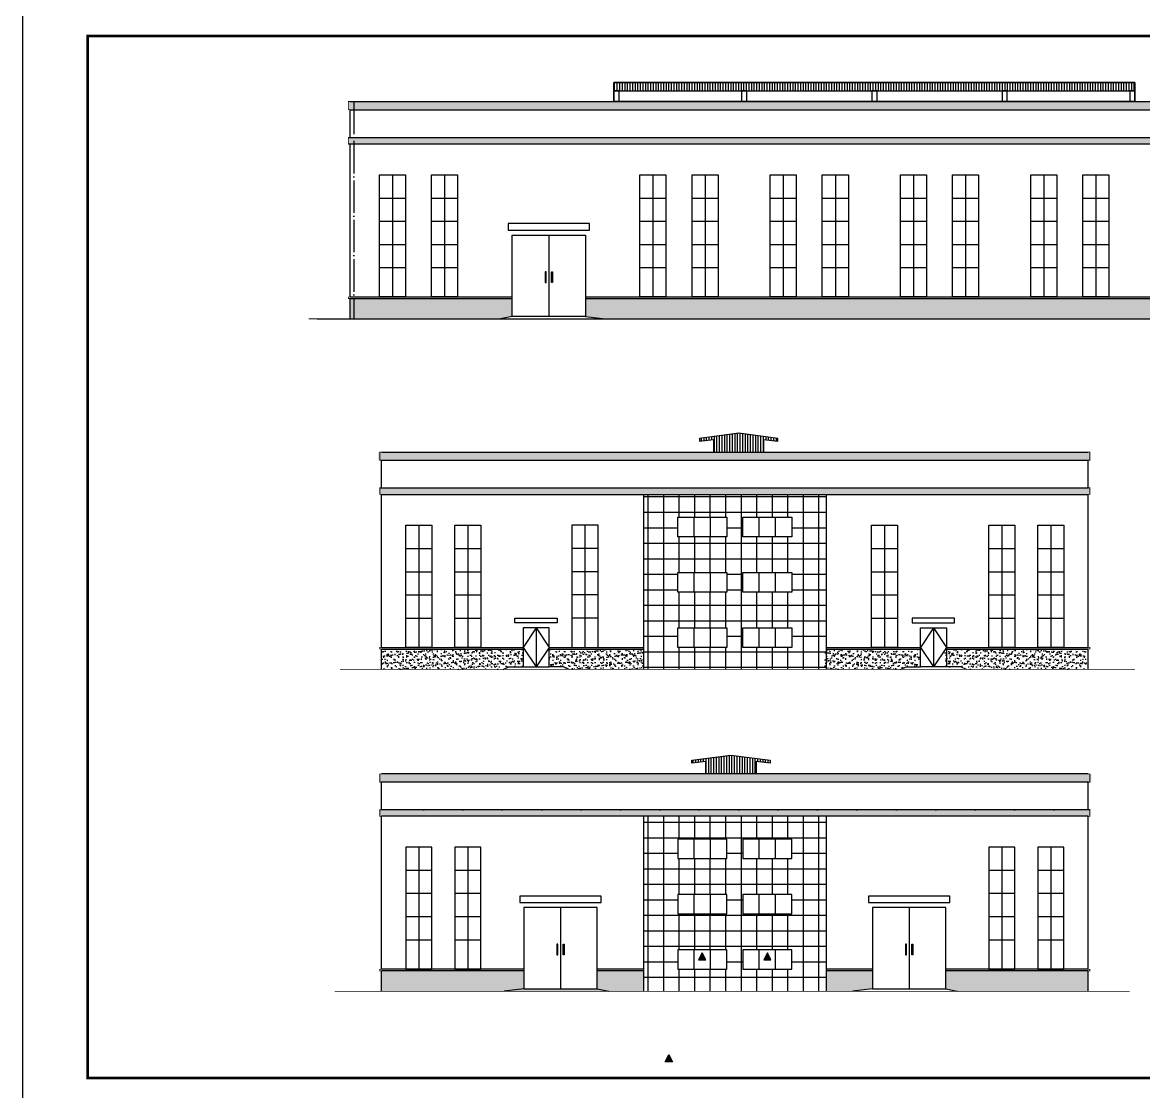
# Model space of a CAD drawing. Extents: x 1036631 to 1215829, y 514619 to 909419.
# Drawn here: x 1096949 to 1165795, y 582579 to 648259 of the extents above; entities that cross this region are included whole.
import ezdxf

# ---------------------------------------------------------------- set-up
doc = ezdxf.new("R2010")
doc.units = 0
doc.header["$LTSCALE"] = 1000
doc.header["$MEASUREMENT"] = 0
doc.linetypes.add('DOTE', pattern=[2.42, 2, -0.2, 0.02, -0.2])
for name, color, linetype in [('DOTE', 1, 'Continuous'), ('PUB_TITLE', 4, 'Continuous'), ('WINDOW', 4, 'Continuous'), ('外框线', 255, 'Continuous'), ('粉刷', 8, 'Continuous'), ('线线', 150, 'Continuous')]:
    doc.layers.add(name, color=color, linetype=linetype)
pattern_1 = [(142.5, (2397454.14, 9585.95), (11.338804, 346.82828), [0, -273.6, 0, -306, 0, -292.5]), (172.5, (2397454.14, 9585.95), (-318.5598, 507.98629), [0, -147.6, 0, -246.6, 0, -94.5]), (212.5, (2397675.54, 9585.95), (-560.545535, 1.01863), [0, -90, 0, -324, 0, -423]), (222.5, (2397675.54, 9585.95), (-541.10279, 157.9816), [0, -45, 0, -212.4, 0, -243])]
pattern_2 = [(37.5, (-164439.4, -68114.12), (-11.338804, 346.82828), [0, -273.6, 0, -306, 0, -292.5]), (7.5, (-164439.4, -68114.1), (318.5598, 507.98629), [0, -147.6, 0, -246.6, 0, -94.5]), (327.5, (-164660.8, -68114.12), (560.545535, 1.01863), [0, -90, 0, -324, 0, -423]), (317.5, (-164660.8, -68114.1), (541.10279, 157.9816), [0, -45, 0, -212.4, 0, -243])]
pattern_3 = [(142.5, (2445727.62, -68114.12), (11.338804, 346.82828), [0, -273.6, 0, -306, 0, -292.5]), (172.5, (2445727.6, -68114.1), (-318.5598, 507.98629), [0, -147.6, 0, -246.6, 0, -94.5]), (212.5, (2445949.02, -68114.12), (-560.545535, 1.01863), [0, -90, 0, -324, 0, -423]), (222.5, (2445949, -68114.1), (-541.10279, 157.9816), [0, -45, 0, -212.4, 0, -243])]
pattern_4 = [(37.5, (0, 0), (-11.338804, 346.82828), [0, -273.6, 0, -306, 0, -292.5]), (7.5, (0, 0), (318.5598, 507.98629), [0, -147.6, 0, -246.6, 0, -94.5]), (327.5, (-221.4, 0), (560.545535, 1.01863), [0, -90, 0, -324, 0, -423]), (317.5, (-221.4, 0), (541.10279, 157.9816), [0, -45, 0, -212.4, 0, -243])]
pattern_5 = [(0, (0, 0), (0, 952.5), []), (90, (0, 0), (-952.5, 6e-14), [])]

msp = doc.modelspace()

# ---------------------------------------------------------------- hatches: boundary and pattern name
h = msp.add_hatch()
h.set_pattern_fill('NET', color=252, scale=300, style=0)
h.set_pattern_definition(pattern_5)
h.paths.add_polyline_path([(1135094, 619266), (1135094, 608516), (1146294, 608516), (1146294, 619266)])
h.paths.add_polyline_path([(1141194, 616665), (1141194, 617865), (1144194, 617865), (1144194, 616665)], flags=16)
h.paths.add_polyline_path([(1144194, 614465), (1144194, 613265), (1141194, 613265), (1141194, 614465)], flags=16)
h.paths.add_polyline_path([(1140194, 616665), (1137194, 616665), (1137194, 617865), (1140194, 617865)], flags=16)
h.paths.add_polyline_path([(1140194, 614465), (1140194, 613265), (1137194, 613265), (1137194, 614465)], flags=16)
h.paths.add_polyline_path([(1144194, 611066), (1144194, 609866), (1141194, 609866), (1141194, 611066)], flags=16)
h.paths.add_polyline_path([(1140194, 611066), (1140194, 609866), (1137194, 609866), (1137194, 611066)], flags=16)
h = msp.add_hatch()
h.set_pattern_fill('NET', color=252, scale=300, style=0)
h.set_pattern_definition(pattern_5)
h.paths.add_polyline_path([(1135094, 599490), (1135094, 588740), (1146294, 588740), (1146294, 599490)])
h.paths.add_polyline_path([(1144194, 598089), (1144194, 596889), (1141194, 596889), (1141194, 598089)], flags=16)
h.paths.add_polyline_path([(1140194, 598089), (1140194, 596889), (1137194, 596889), (1137194, 598089)], flags=16)
h.paths.add_polyline_path([(1144194, 594690), (1144194, 593490), (1141194, 593490), (1141194, 594690)], flags=16)
h.paths.add_polyline_path([(1140194, 594690), (1140194, 593490), (1137194, 593490), (1137194, 594690)], flags=16)
h.paths.add_polyline_path([(1144194, 591290), (1144194, 590090), (1141194, 590090), (1141194, 591290)], flags=16)
h.paths.add_polyline_path([(1142694, 591104), (1142914, 590664), (1142474, 590664)], flags=0)
h.paths.add_polyline_path([(1140194, 591290), (1140194, 590090), (1137194, 590090), (1137194, 591290)], flags=16)
h.paths.add_polyline_path([(1138694, 591104), (1138914, 590664), (1138474, 590664)], flags=0)
for points in [[(1138914, 590664), (1138694, 591104), (1138474, 590664)], [(1142914, 590664), (1142694, 591104), (1142474, 590664)], [(1136423, 584416), (1136643, 584856), (1136863, 584416)]]:
    msp.add_hatch(color=256).paths.add_polyline_path(points)
at = {"layer": '粉刷'}
h = msp.add_hatch(dxfattribs=at)
h.set_pattern_fill('ANSI31', color=256, scale=100, angle=45, style=0)
h.set_pattern_definition([(90, (2e-09, 7554.58), (-158.75, 1e-14), [])])
h.paths.add_polyline_path([(1133267, 644057), (1165267, 644057), (1165267, 644558), (1133267, 644558)])
h = msp.add_hatch(dxfattribs=at)
h.set_pattern_fill('粉刷', color=256, scale=60, style=0)
h.set_pattern_definition([(37.5, (2e-09, 10037.68), (-7.559203, 231.218852), [0, -182.4, 0, -204, 0, -195]), (7.5, (2e-09, 10037.68), (212.373205, 338.65753), [0, -98.4, 0, -164.4, 0, -63]), (327.5, (-147.6, 10037.68), (373.697023, 0.679086), [0, -60, 0, -216, 0, -282]), (317.5, (-147.6, 10037.68), (360.73519, 105.32107), [0, -30, 0, -141.6, 0, -162])])
h.paths.add_polyline_path([(1181467, 640796), (1181567, 640796), (1181567, 641196), (1181467, 641196), (1116967, 641196), (1116967, 640796), (1117067, 640796)])
h.paths.add_polyline_path([(1116967, 643396), (1116967, 642896), (1181467, 642896), (1181617, 642896), (1181617, 643396)])
h = msp.add_hatch(dxfattribs=at)
h.set_pattern_fill('粉刷', color=256, scale=90, style=0)
h.set_pattern_definition([(37.5, (2e-09, 10037.68), (-11.338804, 346.82828), [0, -273.6, 0, -306, 0, -292.5]), (7.5, (2e-09, 10037.7), (318.5598, 507.98629), [0, -147.6, 0, -246.6, 0, -94.5]), (327.5, (-221.4, 10037.68), (560.545535, 1.01863), [0, -90, 0, -324, 0, -423]), (317.5, (-221.4, 10037.7), (541.10279, 157.9816), [0, -45, 0, -212.4, 0, -243])])
h.paths.add_polyline_path([(1126307, 630046), (1127017, 630196), (1127017, 631296), (1117067, 631296), (1117067, 630046)])
h.paths.add_polyline_path([(1166307, 630046), (1167017, 630196), (1167017, 631296), (1131517, 631296), (1131517, 630196), (1132726, 630046)])
h.paths.add_polyline_path([(1181467, 630046), (1181467, 631296), (1171517, 631296), (1171517, 630196), (1172726, 630046)])
h = msp.add_hatch(dxfattribs=at)
h.set_pattern_fill('ANSI31', color=256, scale=100, angle=45, style=0)
h.set_pattern_definition([(90, (248.44, 5010.76), (-158.75, 1e-14), [])])
h.paths.add_polyline_path([(1138532, 622707), (1138532, 622526), (1139388, 622640), (1139388, 621866), (1142476, 621866), (1142476, 622640), (1143332, 622526), (1143332, 622707), (1140932, 623027)])
h = msp.add_hatch(dxfattribs=at)
h.set_pattern_fill('粉刷', color=256, scale=90, style=0)
h.set_pattern_definition([(37.5, (-116065.9, 29361.43), (-11.338804, 346.82828), [0, -273.6, 0, -306, 0, -292.5]), (7.5, (-116065.9, 29361.43), (318.5598, 507.98629), [0, -147.6, 0, -246.6, 0, -94.5]), (327.5, (-116287.3, 29361.43), (560.545535, 1.01863), [0, -90, 0, -324, 0, -423]), (317.5, (-116287.3, 29361.43), (541.10279, 157.9816), [0, -45, 0, -212.4, 0, -243])])
h.paths.add_polyline_path([(1154954, 621366), (1162354, 621366), (1162504, 621366), (1162504, 621866), (1162354, 621866), (1118954, 621866), (1118804, 621866), (1118804, 621366), (1118954, 621366)])
h = msp.add_hatch(dxfattribs=at)
h.set_pattern_fill('粉刷', color=256, scale=90, style=0)
h.set_pattern_definition(pattern_4)
h.paths.add_polyline_path([(1118894, 619266), (1162494, 619266), (1162494, 619666), (1118894, 619666)])
h = msp.add_hatch(dxfattribs=at)
h.set_pattern_fill('粉刷', color=256, scale=90, style=0)
h.set_pattern_definition(pattern_2)
h.paths.add_polyline_path([(1118994, 609766), (1118994, 608516), (1126464, 608516), (1126811, 608666), (1127694, 608666), (1127694, 609766)])
h = msp.add_hatch(dxfattribs=at)
h.set_pattern_fill('粉刷', color=256, scale=90, style=0)
h.set_pattern_definition(pattern_2)
h.paths.add_polyline_path([(1135094, 608516), (1135094, 609766), (1129294, 609766), (1129294, 608666), (1130177, 608666), (1130525, 608516)])
h = msp.add_hatch(dxfattribs=at)
h.set_pattern_fill('粉刷', color=256, scale=90, style=0)
h.set_pattern_definition(pattern_3)
h.paths.add_polyline_path([(1146194, 608516), (1146194, 609766), (1151994, 609766), (1151994, 608666), (1151111, 608666), (1150764, 608516)])
h = msp.add_hatch(dxfattribs=at)
h.set_pattern_fill('粉刷', color=256, scale=90, style=0)
h.set_pattern_definition(pattern_3)
h.paths.add_polyline_path([(1162294, 609766), (1162294, 608516), (1154824, 608516), (1154477, 608666), (1153594, 608666), (1153594, 609766)])
h = msp.add_hatch(dxfattribs=at)
h.set_pattern_fill('ANSI31', color=256, scale=100, angle=45, style=0)
h.set_pattern_definition([(90, (2281139.8, -14764.72), (158.75, 1e-14), [])])
h.paths.add_polyline_path([(1142857, 602932), (1142857, 602751), (1142001, 602865), (1142001, 602090), (1138913, 602090), (1138913, 602865), (1138057, 602751), (1138057, 602932), (1140457, 603252)])
h = msp.add_hatch(dxfattribs=at)
h.set_pattern_fill('粉刷', color=256, scale=90, style=0)
h.set_pattern_definition(pattern_1)
h.paths.add_polyline_path([(1126434, 601590), (1119034, 601590), (1118884, 601590), (1118884, 602090), (1119034, 602090), (1162434, 602090), (1162584, 602090), (1162584, 601590), (1162434, 601590)])
h = msp.add_hatch(dxfattribs=at)
h.set_pattern_fill('粉刷', color=256, scale=90, style=0)
h.set_pattern_definition(pattern_4)
h.paths.add_polyline_path([(1118894, 599890), (1162494, 599890), (1162494, 599490), (1118894, 599490)])
h = msp.add_hatch(dxfattribs=at)
h.set_pattern_fill('粉刷', color=256, scale=90, style=0)
h.set_pattern_definition(pattern_1)
h.paths.add_polyline_path([(1162394, 589990), (1162394, 588740), (1154354, 588740), (1153644, 588890), (1153644, 589990)])
h.paths.add_polyline_path([(1146294, 588740), (1146294, 589990), (1149144, 589990), (1149144, 588890), (1147934, 588740)])
h.paths.add_polyline_path([(1127744, 589990), (1127744, 588890), (1132244, 588890), (1132244, 589990), (1135094, 589990), (1135094, 588740), (1118994, 588740), (1118994, 589990)])

# ---------------------------------------------------------------- linework, layer by layer
for p, q in [((1162394, 618871), (1162394, 619266)), ((1118994, 599095), (1118994, 599490))]:
    msp.add_line(p, q)
for points in [[(1133267, 644558), (1165267, 644558), (1165267, 643396), (1133267, 643396)], [(1133267, 644057), (1165267, 644057), (1165267, 644558), (1133267, 644558)], [(1133586, 644057), (1133267, 644057), (1133267, 643396), (1133586, 643396)], [(1141426, 644057), (1141107, 644057), (1141107, 643396), (1141426, 643396)], [(1149426, 644057), (1149107, 644057), (1149107, 643396), (1149426, 643396)], [(1157426, 644057), (1157107, 644057), (1157107, 643396), (1157426, 643396)], [(1165267, 644057), (1164947, 644057), (1164947, 643396), (1165267, 643396)], [(1138914, 590664), (1138694, 591104), (1138474, 590664)], [(1142914, 590664), (1142694, 591104), (1142474, 590664)], [(1136423, 584416), (1136643, 584856), (1136863, 584416)]]:
    msp.add_lwpolyline(points, close=True)
for points in [[(1138532, 622707), (1138532, 622526), (1139388, 622640), (1139388, 621866), (1142476, 621866), (1142476, 622640), (1143332, 622526), (1143332, 622707), (1140932, 623027), (1138532, 622707)], [(1142857, 602932), (1142857, 602751), (1142001, 602865), (1142001, 602090), (1138913, 602090), (1138913, 602865), (1138057, 602751), (1138057, 602932), (1140457, 603252), (1142857, 602932)]]:
    msp.add_lwpolyline(points)
at = {"layer": 'DOTE', "color": 251, "linetype": 'DOTE'}
for p, q in [((1117307, 643396), (1117307, 630046)), ((1116967, 641196), (1181467, 641196)), ((1118894, 619666), (1162394, 619666)), ((1162494, 599890), (1118994, 599890))]:
    msp.add_line(p, q, dxfattribs=at)
at = {"layer": 'PUB_TITLE'}
msp.add_lwpolyline([(1096949, 581819), (1215829, 581819), (1215829, 649019), (1096949, 649019)], close=True, dxfattribs=at)
at = {"layer": 'PUB_TITLE', "const_width": 160}
msp.add_lwpolyline([(1100949, 583419), (1214229, 583419), (1214229, 647419), (1100949, 647419)], close=True, dxfattribs=at)
at = {"layer": 'WINDOW'}
for p, q in [((1119666, 638896), (1119666, 631396)), ((1122867, 638896), (1122867, 631396)), ((1135666, 638896), (1135666, 631396)), ((1138867, 638896), (1138867, 631396)), ((1143666, 638896), (1143666, 631396)), ((1146867, 638896), (1146867, 631396)), ((1151666, 638896), (1151666, 631396)), ((1154867, 638896), (1154867, 631396)), ((1159666, 638896), (1159666, 631396)), ((1162867, 638896), (1162867, 631396)), ((1118866, 637471), (1120466, 637471)), ((1122067, 637471), (1123667, 637471)), ((1134866, 637471), (1136466, 637471)), ((1138067, 637471), (1139667, 637471)), ((1142866, 637471), (1144466, 637471)), ((1146067, 637471), (1147667, 637471)), ((1150866, 637471), (1152466, 637471)), ((1154067, 637471), (1155667, 637471)), ((1158866, 637471), (1160466, 637471)), ((1162067, 637471), (1163667, 637471)), ((1118866, 636046), (1120466, 636046)), ((1122067, 636046), (1123667, 636046)), ((1134866, 636046), (1136466, 636046)), ((1138067, 636046), (1139667, 636046)), ((1142866, 636046), (1144466, 636046)), ((1146067, 636046), (1147667, 636046)), ((1150866, 636046), (1152466, 636046)), ((1154067, 636046), (1155667, 636046)), ((1158866, 636046), (1160466, 636046)), ((1162067, 636046), (1163667, 636046)), ((1129267, 635196), (1129267, 630196)), ((1118866, 634621), (1120466, 634621)), ((1122067, 634621), (1123667, 634621)), ((1134866, 634621), (1136466, 634621)), ((1138067, 634621), (1139667, 634621)), ((1142866, 634621), (1144466, 634621)), ((1146067, 634621), (1147667, 634621)), ((1150866, 634621), (1152466, 634621)), ((1154067, 634621), (1155667, 634621)), ((1158866, 634621), (1160466, 634621)), ((1162067, 634621), (1163667, 634621)), ((1118866, 633196), (1120466, 633196)), ((1122067, 633196), (1123667, 633196)), ((1134866, 633196), (1136466, 633196)), ((1138067, 633196), (1139667, 633196)), ((1142866, 633196), (1144466, 633196)), ((1146067, 633196), (1147667, 633196)), ((1150866, 633196), (1152466, 633196)), ((1154067, 633196), (1155667, 633196)), ((1158866, 633196), (1160466, 633196)), ((1162067, 633196), (1163667, 633196)), ((1127017, 630196), (1126307, 630046)), ((1131517, 630196), (1132726, 630046)), ((1138194, 616665), (1138194, 617865)), ((1139194, 616665), (1139194, 617865)), ((1142194, 616665), (1142194, 617865)), ((1143194, 616665), (1143194, 617865)), ((1121294, 617366), (1121294, 609866)), ((1124294, 617366), (1124294, 609866)), ((1131494, 617366), (1131494, 609866)), ((1149894, 617366), (1149894, 609866)), ((1157094, 617366), (1157094, 609866)), ((1160094, 617366), (1160094, 609866)), ((1120494, 615941), (1122094, 615941)), ((1123494, 615941), (1125094, 615941)), ((1132294, 615941), (1130694, 615941)), ((1149094, 615941), (1150694, 615941)), ((1156294, 615941), (1157894, 615941)), ((1159294, 615941), (1160894, 615941)), ((1120494, 614516), (1122094, 614516)), ((1123494, 614516), (1125094, 614516)), ((1132294, 614516), (1130694, 614516)), ((1138194, 613265), (1138194, 614465)), ((1139194, 613265), (1139194, 614465)), ((1142194, 613265), (1142194, 614465)), ((1143194, 613265), (1143194, 614465)), ((1149094, 614516), (1150694, 614516)), ((1156294, 614516), (1157894, 614516)), ((1159294, 614516), (1160894, 614516)), ((1120494, 613091), (1122094, 613091)), ((1123494, 613091), (1125094, 613091)), ((1132294, 613091), (1130694, 613091)), ((1149094, 613091), (1150694, 613091)), ((1156294, 613091), (1157894, 613091)), ((1159294, 613091), (1160894, 613091)), ((1120494, 611666), (1122094, 611666)), ((1123494, 611666), (1125094, 611666)), ((1132294, 611666), (1130694, 611666)), ((1149094, 611666), (1150694, 611666)), ((1156294, 611666), (1157894, 611666)), ((1159294, 611666), (1160894, 611666)), ((1128494, 611066), (1128494, 608666)), ((1138194, 609866), (1138194, 611066)), ((1139194, 609866), (1139194, 611066)), ((1142194, 609866), (1142194, 611066)), ((1143194, 609866), (1143194, 611066)), ((1152894, 611066), (1152894, 608666)), ((1126464, 608516), (1126811, 608666)), ((1126811, 608666), (1127694, 608666)), ((1130177, 608666), (1129294, 608666)), ((1130525, 608516), (1130177, 608666)), ((1150864, 608516), (1151211, 608666)), ((1151211, 608666), (1152094, 608666)), ((1154577, 608666), (1153694, 608666)), ((1154924, 608516), (1154577, 608666)), ((1121294, 597590), (1121294, 590090)), ((1124294, 597590), (1124294, 590090)), ((1138194, 596889), (1138194, 598089)), ((1139194, 596889), (1139194, 598089)), ((1142194, 596889), (1142194, 598089)), ((1143194, 596889), (1143194, 598089)), ((1157094, 597590), (1157094, 590090)), ((1160094, 597590), (1160094, 590090)), ((1122094, 596165), (1120494, 596165)), ((1125094, 596165), (1123494, 596165)), ((1157894, 596165), (1156294, 596165)), ((1160894, 596165), (1159294, 596165)), ((1122094, 594740), (1120494, 594740)), ((1125094, 594740), (1123494, 594740)), ((1138194, 593490), (1138194, 594690)), ((1139194, 593490), (1139194, 594690)), ((1142194, 593490), (1142194, 594690)), ((1143194, 593490), (1143194, 594690)), ((1157894, 594740), (1156294, 594740)), ((1160894, 594740), (1159294, 594740)), ((1129994, 593890), (1129994, 588890)), ((1151394, 593890), (1151394, 588890)), ((1122094, 593315), (1120494, 593315)), ((1125094, 593315), (1123494, 593315)), ((1157894, 593315), (1156294, 593315)), ((1160894, 593315), (1159294, 593315)), ((1122094, 591890), (1120494, 591890)), ((1125094, 591890), (1123494, 591890)), ((1157894, 591890), (1156294, 591890)), ((1160894, 591890), (1159294, 591890)), ((1138194, 590090), (1138194, 591290)), ((1139194, 590090), (1139194, 591290)), ((1142194, 590090), (1142194, 591290)), ((1143194, 590090), (1143194, 591290)), ((1127744, 588890), (1126534, 588740)), ((1132244, 588890), (1132954, 588740)), ((1149144, 588890), (1147934, 588740)), ((1153644, 588890), (1154354, 588740))]:
    msp.add_line(p, q, dxfattribs=at)
for points in [[(1120466, 631396), (1118866, 631396), (1118866, 638896), (1120466, 638896)], [(1123667, 631396), (1122067, 631396), (1122067, 638896), (1123667, 638896)], [(1136466, 631396), (1134866, 631396), (1134866, 638896), (1136466, 638896)], [(1139667, 631396), (1138067, 631396), (1138067, 638896), (1139667, 638896)], [(1144466, 631396), (1142866, 631396), (1142866, 638896), (1144466, 638896)], [(1147667, 631396), (1146067, 631396), (1146067, 638896), (1147667, 638896)], [(1152466, 631396), (1150866, 631396), (1150866, 638896), (1152466, 638896)], [(1155667, 631396), (1154067, 631396), (1154067, 638896), (1155667, 638896)], [(1160466, 631396), (1158866, 631396), (1158866, 638896), (1160466, 638896)], [(1163667, 631396), (1162067, 631396), (1162067, 638896), (1163667, 638896)], [(1126767, 635496), (1131767, 635496), (1131767, 635896), (1126767, 635896)], [(1127017, 635196), (1131517, 635196), (1131517, 630196), (1127017, 630196)], [(1129101, 632937), (1129041, 632937), (1129041, 632286), (1129101, 632286)], [(1129432, 632937), (1129492, 632937), (1129492, 632286), (1129432, 632286)], [(1137194, 617865), (1140194, 617865), (1140194, 616665), (1137194, 616665)], [(1141194, 617865), (1144194, 617865), (1144194, 616665), (1141194, 616665)], [(1122094, 609866), (1120494, 609866), (1120494, 617366), (1122094, 617366)], [(1125094, 609866), (1123494, 609866), (1123494, 617366), (1125094, 617366)], [(1130694, 609866), (1132294, 609866), (1132294, 617366), (1130694, 617366)], [(1150694, 609866), (1149094, 609866), (1149094, 617366), (1150694, 617366)], [(1157894, 609866), (1156294, 609866), (1156294, 617366), (1157894, 617366)], [(1160894, 609866), (1159294, 609866), (1159294, 617366), (1160894, 617366)], [(1137194, 614465), (1140194, 614465), (1140194, 613265), (1137194, 613265)], [(1141194, 614465), (1144194, 614465), (1144194, 613265), (1141194, 613265)], [(1129794, 611366), (1127194, 611366), (1127194, 611666), (1129794, 611666)], [(1151594, 611366), (1154194, 611366), (1154194, 611666), (1151594, 611666)], [(1129294, 611066), (1127694, 611066), (1127694, 608666), (1129294, 608666)], [(1137194, 611066), (1140194, 611066), (1140194, 609866), (1137194, 609866)], [(1141194, 611066), (1144194, 611066), (1144194, 609866), (1141194, 609866)], [(1152094, 611066), (1153694, 611066), (1153694, 608666), (1152094, 608666)], [(1120494, 590090), (1122094, 590090), (1122094, 597590), (1120494, 597590)], [(1123494, 590090), (1125094, 590090), (1125094, 597590), (1123494, 597590)], [(1140194, 598089), (1137194, 598089), (1137194, 596889), (1140194, 596889)], [(1144194, 598089), (1141194, 598089), (1141194, 596889), (1144194, 596889)], [(1156294, 590090), (1157894, 590090), (1157894, 597590), (1156294, 597590)], [(1159294, 590090), (1160894, 590090), (1160894, 597590), (1159294, 597590)], [(1127494, 594190), (1132494, 594190), (1132494, 594590), (1127494, 594590)], [(1140194, 594690), (1137194, 594690), (1137194, 593490), (1140194, 593490)], [(1144194, 594690), (1141194, 594690), (1141194, 593490), (1144194, 593490)], [(1148894, 594190), (1153894, 594190), (1153894, 594590), (1148894, 594590)], [(1132244, 593890), (1127744, 593890), (1127744, 588890), (1132244, 588890)], [(1153644, 593890), (1149144, 593890), (1149144, 588890), (1153644, 588890)], [(1129829, 591631), (1129769, 591631), (1129769, 590979), (1129829, 590979)], [(1130159, 591631), (1130220, 591631), (1130220, 590979), (1130159, 590979)], [(1151229, 591631), (1151169, 591631), (1151169, 590979), (1151229, 590979)], [(1151559, 591631), (1151620, 591631), (1151620, 590979), (1151559, 590979)], [(1140194, 591290), (1137194, 591290), (1137194, 590090), (1140194, 590090)], [(1144194, 591290), (1141194, 591290), (1141194, 590090), (1144194, 590090)]]:
    msp.add_lwpolyline(points, close=True, dxfattribs=at)
for points in [[(1128494, 611066), (1127694, 609866), (1128494, 608666)], [(1128494, 611066), (1129294, 609866), (1128494, 608666)], [(1152894, 611066), (1152094, 609866), (1152894, 608666)], [(1152894, 611066), (1153694, 609866), (1152894, 608666)]]:
    msp.add_lwpolyline(points, dxfattribs=at)
at = {"layer": '外框线', "color": 2}
for p, q in [((1118994, 619666), (1118994, 621366)), ((1162394, 599890), (1162394, 601590))]:
    msp.add_line(p, q, dxfattribs=at)
at = {"layer": '外框线', "color": 2, "const_width": 50}
for points in [[(1117067, 640796), (1116967, 640796), (1116967, 641196), (1117067, 641196), (1117067, 642896), (1116967, 642896), (1116967, 643396), (1181567, 643396)], [(1181467, 630046), (1117067, 630046), (1117067, 631296), (1116967, 631296), (1116967, 631396), (1117067, 631396), (1117067, 640796)], [(1117067, 630046), (1114526, 630046)], [(1162394, 621366), (1162394, 619666), (1162494, 619666), (1162494, 619266), (1162394, 619266), (1162394, 609866), (1162494, 609866), (1162494, 609766), (1162394, 609766), (1162394, 608516), (1118994, 608516), (1118994, 609766), (1118894, 609766), (1118894, 609866), (1118994, 609866), (1118994, 619266), (1118894, 619266), (1118894, 619666), (1118994, 619666), (1118994, 621366), (1118894, 621366), (1118894, 621866), (1162494, 621866), (1162494, 621366), (1162394, 621366)], [(1118994, 608516), (1116453, 608516)], [(1162394, 608516), (1165258, 608516)], [(1118994, 601590), (1118994, 599890), (1118894, 599890), (1118894, 599490), (1118994, 599490), (1118994, 590090), (1118894, 590090), (1118894, 589990), (1118994, 589990), (1118994, 588740), (1162394, 588740), (1162394, 589990), (1162494, 589990), (1162494, 590090), (1162394, 590090), (1162394, 599490), (1162494, 599490), (1162494, 599890), (1162394, 599890), (1162394, 601590), (1162494, 601590), (1162494, 602090), (1118894, 602090), (1118894, 601590), (1118994, 601590)], [(1118994, 588740), (1116131, 588740)], [(1162394, 588740), (1164935, 588740)]]:
    msp.add_lwpolyline(points, dxfattribs=at)
at = {"layer": '线线'}
for p, q in [((1117067, 643396), (1181467, 643396)), ((1117067, 642896), (1181467, 642896)), ((1117067, 641196), (1117067, 642896)), ((1116967, 641196), (1181467, 641196)), ((1116967, 640796), (1181467, 640796)), ((1117067, 631396), (1117067, 640796)), ((1117067, 631396), (1127017, 631396)), ((1131517, 631396), (1167017, 631396)), ((1117067, 630046), (1117067, 631296)), ((1117067, 631296), (1127017, 631296)), ((1131517, 631296), (1167017, 631296)), ((1115048, 630046), (1183915, 630046)), ((1118994, 621866), (1162394, 621866)), ((1118994, 621366), (1154954, 621366)), ((1154954, 621366), (1162394, 621366)), ((1162394, 619666), (1162394, 621366)), ((1118994, 619666), (1147754, 619666)), ((1147754, 619666), (1162394, 619666)), ((1118994, 609866), (1118994, 619266)), ((1118994, 619266), (1146294, 619266)), ((1135094, 619266), (1135094, 608516)), ((1146294, 619266), (1146294, 608516)), ((1146294, 619266), (1162394, 619266)), ((1162394, 609866), (1162394, 619266)), ((1118994, 609866), (1127694, 609866)), ((1118994, 608516), (1118994, 609766)), ((1118994, 609766), (1127694, 609766)), ((1129294, 609866), (1135094, 609866)), ((1129294, 609766), (1135094, 609766)), ((1146294, 609866), (1152094, 609866)), ((1146294, 609766), (1152094, 609766)), ((1153694, 609866), (1162394, 609866)), ((1153694, 609766), (1162394, 609766)), ((1162394, 608516), (1162394, 609766)), ((1162394, 602090), (1118994, 602090)), ((1118994, 599890), (1118994, 601590)), ((1126434, 601590), (1118994, 601590)), ((1162394, 601590), (1126434, 601590)), ((1133634, 599890), (1118994, 599890)), ((1162394, 599890), (1133634, 599890)), ((1118994, 590090), (1118994, 599490)), ((1135094, 599490), (1118994, 599490)), ((1135094, 599490), (1135094, 588740)), ((1146294, 599490), (1135094, 599490)), ((1162394, 599490), (1146294, 599490)), ((1146294, 599490), (1146294, 588740)), ((1162394, 590090), (1162394, 599490)), ((1127744, 590090), (1118994, 590090)), ((1135094, 590090), (1132244, 590090)), ((1149144, 590090), (1146294, 590090)), ((1162394, 590090), (1153644, 590090)), ((1118994, 588740), (1118994, 589990)), ((1127744, 589990), (1118994, 589990)), ((1135094, 589990), (1132244, 589990)), ((1149144, 589990), (1146294, 589990)), ((1162394, 589990), (1153644, 589990)), ((1162394, 588740), (1162394, 589990))]:
    msp.add_line(p, q, dxfattribs=at)

doc.saveas('drawing.dxf')
